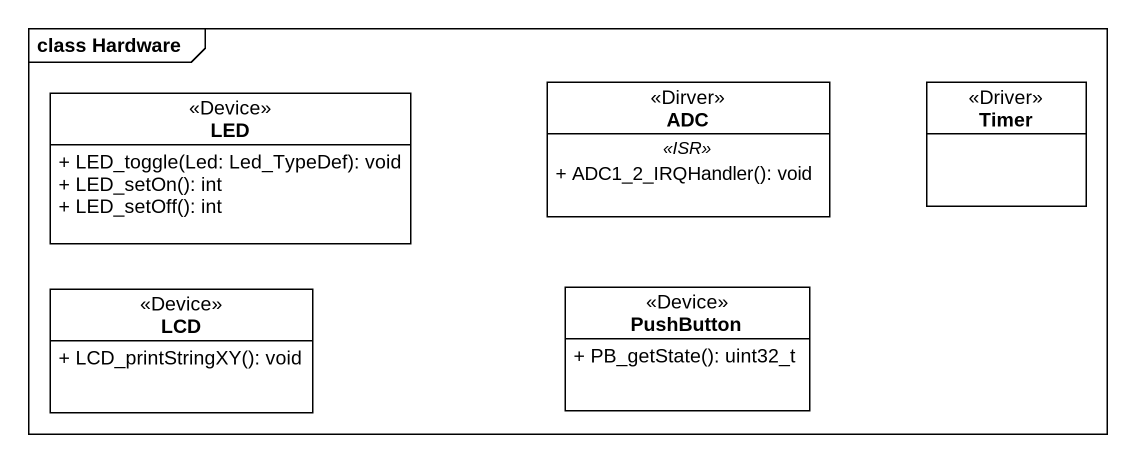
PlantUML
@startuml
mainframe class Hardware
hide circle
hide empty members
skinparam classAttributeIconSize 0
class LED <<Device>> {
  + LED_toggle(Led: Led_TypeDef): void
  + LED_setOn(): int
  + LED_setOff(): int
}
class ADC <<Dirver>> {
  .. <<ISR>> ..
  + ADC1_2_IRQHandler(): void
}
class Timer <<Driver>>
class LCD <<Device>> {
  + LCD_printStringXY(): void
}
class PushButton <<Device>> {
  + PB_getState(): uint32_t
}
@enduml
